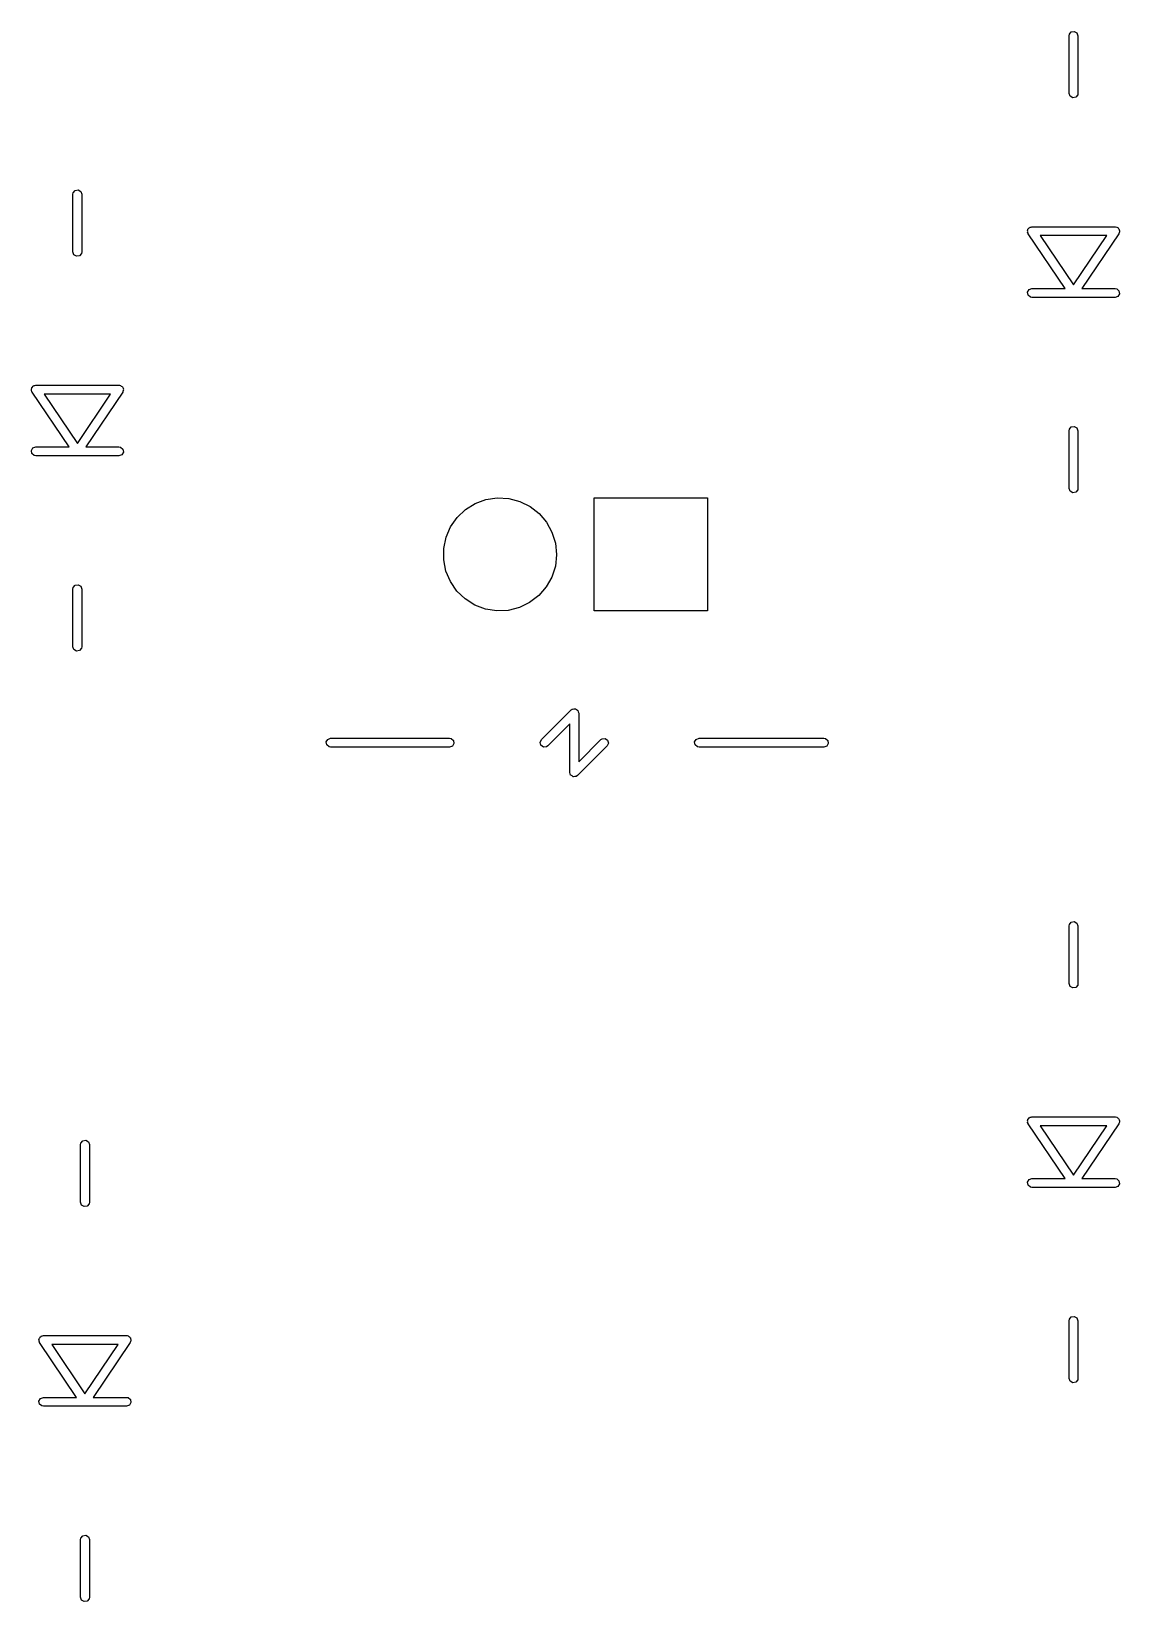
# Model space of a CAD drawing. Extents: x 0 to 132, y -20 to 105.
# Drawn here: x 94.84 to 113.15, y 45.82 to 72.26 of the extents above; entities that cross this region are included whole.
import ezdxf

# ---------------------------------------------------------------- set-up
doc = ezdxf.new("R2010")
doc.units = 0
doc.layers.add('BLACK', color=7, linetype='CONTINUOUS')

msp = doc.modelspace()

# ---------------------------------------------------------------- linework, layer by layer
at = {"layer": 'BLACK', "linetype": 'CONTINUOUS'}
for p, q in [((112.303, 72.1825), (112.308, 72.2082)), ((112.303, 71.2125), (112.303, 72.1825)), ((112.308, 72.2082), (112.341, 72.2475)), ((112.341, 72.2475), (112.391, 72.2564)), ((112.391, 72.2564), (112.435, 72.2307)), ((112.435, 72.2307), (112.453, 72.1825)), ((112.453, 72.1825), (112.453, 71.2125)), ((112.321, 71.1643), (112.303, 71.2125)), ((112.365, 71.1386), (112.321, 71.1643)), ((112.415, 71.1475), (112.365, 71.1386)), ((112.448, 71.1868), (112.415, 71.1475)), ((112.453, 71.2125), (112.448, 71.1868)), ((95.539, 69.5155), (95.5435, 69.5412)), ((95.5435, 69.5412), (95.5765, 69.5805)), ((95.5765, 69.5805), (95.627, 69.5894)), ((95.627, 69.5894), (95.6715, 69.5637)), ((95.6715, 69.5637), (95.689, 69.5155)), ((95.539, 68.5455), (95.539, 69.5155)), ((95.689, 69.5155), (95.689, 68.5455)), ((111.604, 68.9055), (111.609, 68.9148)), ((111.607, 68.8901), (111.604, 68.9055)), ((111.605, 68.8744), (111.607, 68.8901)), ((111.613, 68.8579), (111.605, 68.8744)), ((111.609, 68.9148), (111.611, 68.9254)), ((111.611, 68.9254), (111.622, 68.9363)), ((111.613, 68.855), (111.613, 68.8579)), ((111.614, 68.8539), (111.613, 68.855)), ((111.616, 68.8506), (111.614, 68.8539)), ((112.237, 67.9275), (111.616, 68.8506)), ((111.622, 68.9363), (111.63, 68.95)), ((111.63, 68.95), (111.64, 68.9536)), ((111.64, 68.9536), (111.648, 68.961)), ((111.648, 68.961), (111.663, 68.9621)), ((111.663, 68.9621), (111.678, 68.9675)), ((111.678, 68.9675), (113.078, 68.9675)), ((111.819, 68.8175), (112.378, 67.9868)), ((112.937, 68.8175), (111.819, 68.8175)), ((112.378, 67.9868), (112.937, 68.8175)), ((113.14, 68.8506), (112.519, 67.9275)), ((113.078, 68.9675), (113.082, 68.9669)), ((113.082, 68.9669), (113.083, 68.9673)), ((113.083, 68.9673), (113.086, 68.9661)), ((113.086, 68.9661), (113.104, 68.963)), ((113.104, 68.963), (113.116, 68.9529)), ((113.116, 68.9529), (113.13, 68.9465)), ((113.13, 68.9465), (113.135, 68.9369)), ((113.135, 68.9369), (113.143, 68.93)), ((113.144, 68.8659), (113.14, 68.8506)), ((113.143, 68.93), (113.146, 68.9145)), ((113.152, 68.8795), (113.144, 68.8659)), ((113.146, 68.9145), (113.153, 68.9004)), ((113.153, 68.9004), (113.15, 68.89)), ((113.15, 68.89), (113.152, 68.8795)), ((95.5565, 68.4973), (95.539, 68.5455)), ((95.601, 68.4716), (95.5565, 68.4973)), ((95.6515, 68.4805), (95.601, 68.4716)), ((95.6845, 68.5198), (95.6515, 68.4805)), ((95.689, 68.5455), (95.6845, 68.5198)), ((111.604, 67.8655), (111.63, 67.91)), ((111.613, 67.815), (111.604, 67.8655)), ((111.652, 67.782), (111.613, 67.815)), ((111.63, 67.91), (111.678, 67.9275)), ((111.678, 67.7775), (111.652, 67.782)), ((111.678, 67.9275), (112.237, 67.9275)), ((113.078, 67.7775), (111.678, 67.7775)), ((112.519, 67.9275), (113.078, 67.9275)), ((113.078, 67.9275), (113.104, 67.923)), ((113.126, 67.795), (113.078, 67.7775)), ((113.104, 67.923), (113.143, 67.89)), ((113.152, 67.8395), (113.126, 67.795)), ((113.143, 67.89), (113.152, 67.8395)), ((94.8401, 66.2385), (94.8455, 66.2478)), ((94.8429, 66.2231), (94.8401, 66.2385)), ((94.8412, 66.2074), (94.8429, 66.2231)), ((94.8485, 66.1909), (94.8412, 66.2074)), ((94.8455, 66.2478), (94.8466, 66.2584)), ((94.8466, 66.2584), (94.8579, 66.2693)), ((94.849, 66.188), (94.8485, 66.1909)), ((94.8503, 66.1869), (94.849, 66.188)), ((94.8518, 66.1836), (94.8503, 66.1869)), ((95.4731, 65.2605), (94.8518, 66.1836)), ((94.8579, 66.2693), (94.8658, 66.283)), ((94.8658, 66.283), (94.8759, 66.2866)), ((94.8759, 66.2866), (94.8836, 66.294)), ((94.8836, 66.294), (94.8992, 66.2951)), ((94.8992, 66.2951), (94.914, 66.3005)), ((94.914, 66.3005), (96.314, 66.3005)), ((95.0549, 66.1505), (95.614, 65.3198)), ((96.1731, 66.1505), (95.0549, 66.1505)), ((95.614, 65.3198), (96.1731, 66.1505)), ((96.3762, 66.1836), (95.7549, 65.2605)), ((96.314, 66.3005), (96.3176, 66.2999)), ((96.3176, 66.2999), (96.3192, 66.3003)), ((96.3192, 66.3003), (96.3219, 66.2991)), ((96.3219, 66.2991), (96.3397, 66.296)), ((96.3397, 66.296), (96.3517, 66.2859)), ((96.3517, 66.2859), (96.366, 66.2795)), ((96.366, 66.2795), (96.3707, 66.2699)), ((96.3707, 66.2699), (96.379, 66.263)), ((96.38, 66.1989), (96.3762, 66.1836)), ((96.379, 66.263), (96.3817, 66.2475)), ((96.3879, 66.2125), (96.38, 66.1989)), ((96.3817, 66.2475), (96.3886, 66.2334)), ((96.3886, 66.2334), (96.386, 66.223)), ((96.386, 66.223), (96.3879, 66.2125)), ((112.308, 65.5582), (112.341, 65.5975)), ((112.341, 65.5975), (112.391, 65.6064)), ((112.391, 65.6064), (112.435, 65.5807)), ((112.435, 65.5807), (112.453, 65.5325)), ((112.303, 65.5325), (112.308, 65.5582)), ((112.303, 64.5625), (112.303, 65.5325)), ((112.453, 65.5325), (112.453, 64.5625)), ((94.8401, 65.1985), (94.8658, 65.243)), ((94.849, 65.148), (94.8401, 65.1985)), ((94.8883, 65.115), (94.849, 65.148)), ((94.8658, 65.243), (94.914, 65.2605)), ((94.914, 65.1105), (94.8883, 65.115)), ((94.914, 65.2605), (95.4731, 65.2605)), ((96.314, 65.1105), (94.914, 65.1105)), ((95.7549, 65.2605), (96.314, 65.2605)), ((96.314, 65.2605), (96.3397, 65.256)), ((96.3622, 65.128), (96.314, 65.1105)), ((96.3397, 65.256), (96.379, 65.223)), ((96.3879, 65.1725), (96.3622, 65.128)), ((96.379, 65.223), (96.3879, 65.1725)), ((112.321, 64.5143), (112.303, 64.5625)), ((112.365, 64.4886), (112.321, 64.5143)), ((112.448, 64.5368), (112.415, 64.4975)), ((112.453, 64.5625), (112.448, 64.5368)), ((102.145, 64.2059), (102.308, 64.3074)), ((102.308, 64.3074), (102.489, 64.3738)), ((102.489, 64.3738), (102.679, 64.4026)), ((102.679, 64.4026), (102.872, 64.3925)), ((102.872, 64.3925), (103.058, 64.344)), ((103.058, 64.344), (103.231, 64.259)), ((103.231, 64.259), (103.383, 64.141)), ((104.313, 62.4987), (104.313, 64.4038)), ((104.313, 64.4038), (106.218, 64.4038)), ((106.218, 64.4038), (106.218, 62.4987)), ((112.415, 64.4975), (112.365, 64.4886)), ((101.895, 63.9159), (102.005, 64.0736)), ((102.005, 64.0736), (102.145, 64.2059)), ((103.383, 64.141), (103.508, 63.9949)), ((103.508, 63.9949), (103.601, 63.8265)), ((101.779, 63.5508), (101.818, 63.7393)), ((101.818, 63.7393), (101.895, 63.9159)), ((103.601, 63.8265), (103.659, 63.6428)), ((101.778, 63.3583), (101.779, 63.5508)), ((103.659, 63.6428), (103.678, 63.4512)), ((103.678, 63.4512), (103.678, 63.4446)), ((101.816, 63.1696), (101.778, 63.3583)), ((103.658, 63.2532), (103.599, 63.0699)), ((103.678, 63.4446), (103.658, 63.2532)), ((95.5435, 62.8912), (95.5765, 62.9305)), ((95.5765, 62.9305), (95.627, 62.9394)), ((95.627, 62.9394), (95.6715, 62.9137)), ((101.891, 62.9924), (101.816, 63.1696)), ((102.001, 62.8339), (101.891, 62.9924)), ((103.599, 63.0699), (103.504, 62.9022)), ((95.539, 62.8655), (95.5435, 62.8912)), ((95.539, 61.8955), (95.539, 62.8655)), ((95.6715, 62.9137), (95.689, 62.8655)), ((95.689, 62.8655), (95.689, 61.8955)), ((102.14, 62.7007), (102.001, 62.8339)), ((102.302, 62.5981), (102.14, 62.7007)), ((103.378, 62.7569), (103.225, 62.64)), ((103.504, 62.9022), (103.378, 62.7569)), ((102.483, 62.5304), (102.302, 62.5981)), ((102.673, 62.5002), (102.483, 62.5304)), ((102.865, 62.509), (102.673, 62.5002)), ((103.052, 62.5562), (102.865, 62.509)), ((103.225, 62.64), (103.052, 62.5562)), ((106.218, 62.4987), (104.313, 62.4987)), ((95.5565, 61.8473), (95.539, 61.8955)), ((95.6845, 61.8698), (95.6515, 61.8305)), ((95.689, 61.8955), (95.6845, 61.8698)), ((95.601, 61.8216), (95.5565, 61.8473)), ((95.6515, 61.8305), (95.601, 61.8216)), ((103.423, 60.3325), (103.923, 60.8325)), ((103.923, 60.8325), (103.936, 60.8419)), ((103.936, 60.8419), (103.939, 60.8445)), ((103.939, 60.8445), (103.94, 60.8448)), ((103.94, 60.8448), (103.944, 60.8475)), ((103.944, 60.8475), (103.967, 60.8494)), ((103.967, 60.8494), (103.989, 60.8534)), ((103.989, 60.8534), (103.992, 60.8516)), ((103.992, 60.8516), (103.995, 60.8519)), ((103.995, 60.8519), (104.014, 60.839)), ((104.014, 60.839), (104.033, 60.8277)), ((104.033, 60.8277), (104.035, 60.8245)), ((104.035, 60.8245), (104.037, 60.8225)), ((104.037, 60.8225), (104.043, 60.8007)), ((103.901, 60.5984), (103.529, 60.2265)), ((103.901, 59.7795), (103.901, 60.5984)), ((104.043, 60.8007), (104.051, 60.7795)), ((104.051, 60.7795), (104.051, 59.9606)), ((99.8021, 60.2925), (99.8278, 60.337)), ((99.811, 60.242), (99.8021, 60.2925)), ((99.8278, 60.337), (99.876, 60.3545)), ((99.876, 60.3545), (101.876, 60.3545)), ((101.876, 60.3545), (101.902, 60.35)), ((101.902, 60.35), (101.941, 60.317)), ((101.941, 60.317), (101.95, 60.2665)), ((103.401, 60.286), (103.423, 60.3325)), ((103.415, 60.2365), (103.401, 60.286)), ((104.051, 59.9606), (104.423, 60.3325)), ((104.423, 60.3325), (104.444, 60.3475)), ((104.444, 60.3475), (104.495, 60.3519)), ((104.495, 60.3519), (104.537, 60.3225)), ((104.537, 60.3225), (104.551, 60.273)), ((106.002, 60.2925), (106.028, 60.337)), ((106.011, 60.242), (106.002, 60.2925)), ((106.028, 60.337), (106.076, 60.3545)), ((106.076, 60.3545), (108.176, 60.3545)), ((108.176, 60.3545), (108.202, 60.35)), ((108.202, 60.35), (108.241, 60.317)), ((108.241, 60.317), (108.25, 60.2665)), ((99.8503, 60.209), (99.811, 60.242)), ((99.876, 60.2045), (99.8503, 60.209)), ((101.876, 60.2045), (99.876, 60.2045)), ((101.924, 60.222), (101.876, 60.2045)), ((101.95, 60.2665), (101.924, 60.222)), ((103.457, 60.2071), (103.415, 60.2365)), ((103.508, 60.2115), (103.457, 60.2071)), ((103.529, 60.2265), (103.508, 60.2115)), ((104.529, 60.2265), (104.029, 59.7265)), ((104.551, 60.273), (104.529, 60.2265)), ((106.05, 60.209), (106.011, 60.242)), ((106.076, 60.2045), (106.05, 60.209)), ((108.176, 60.2045), (106.076, 60.2045)), ((108.224, 60.222), (108.176, 60.2045)), ((108.25, 60.2665), (108.224, 60.222)), ((103.909, 59.7583), (103.901, 59.7795)), ((103.915, 59.7365), (103.909, 59.7583)), ((103.917, 59.7345), (103.915, 59.7365)), ((103.919, 59.7313), (103.917, 59.7345)), ((103.938, 59.72), (103.919, 59.7313)), ((103.957, 59.7071), (103.938, 59.72)), ((103.96, 59.7074), (103.957, 59.7071)), ((103.963, 59.7056), (103.96, 59.7074)), ((103.985, 59.7096), (103.963, 59.7056)), ((104.008, 59.7115), (103.985, 59.7096)), ((104.012, 59.7142), (104.008, 59.7115)), ((104.013, 59.7145), (104.012, 59.7142)), ((104.016, 59.7171), (104.013, 59.7145)), ((104.029, 59.7265), (104.016, 59.7171)), ((112.303, 57.1965), (112.308, 57.2222)), ((112.303, 56.2265), (112.303, 57.1965)), ((112.308, 57.2222), (112.341, 57.2615)), ((112.341, 57.2615), (112.391, 57.2704)), ((112.391, 57.2704), (112.435, 57.2447)), ((112.435, 57.2447), (112.453, 57.1965)), ((112.453, 57.1965), (112.453, 56.2265)), ((112.321, 56.1783), (112.303, 56.2265)), ((112.365, 56.1526), (112.321, 56.1783)), ((112.415, 56.1615), (112.365, 56.1526)), ((112.448, 56.2008), (112.415, 56.1615)), ((112.453, 56.2265), (112.448, 56.2008)), ((111.609, 53.9288), (111.611, 53.9394)), ((111.611, 53.9394), (111.622, 53.9503)), ((111.622, 53.9503), (111.63, 53.964)), ((111.63, 53.964), (111.64, 53.9676)), ((111.64, 53.9676), (111.648, 53.975)), ((111.648, 53.975), (111.663, 53.9761)), ((111.663, 53.9761), (111.678, 53.9815)), ((111.678, 53.9815), (113.078, 53.9815)), ((113.078, 53.9815), (113.082, 53.9809)), ((113.082, 53.9809), (113.083, 53.9813)), ((113.083, 53.9813), (113.086, 53.9801)), ((113.086, 53.9801), (113.104, 53.977)), ((113.104, 53.977), (113.116, 53.9669)), ((113.116, 53.9669), (113.13, 53.9605)), ((113.13, 53.9605), (113.135, 53.9509)), ((113.135, 53.9509), (113.143, 53.944)), ((113.143, 53.944), (113.146, 53.9285)), ((111.604, 53.9195), (111.609, 53.9288)), ((111.607, 53.904), (111.604, 53.9195)), ((111.605, 53.8884), (111.607, 53.904)), ((111.613, 53.8719), (111.605, 53.8884)), ((111.613, 53.869), (111.613, 53.8719)), ((111.614, 53.8679), (111.613, 53.869)), ((111.616, 53.8646), (111.614, 53.8679)), ((112.237, 52.9415), (111.616, 53.8646)), ((111.819, 53.8315), (112.378, 53.0008)), ((112.937, 53.8315), (111.819, 53.8315)), ((112.378, 53.0008), (112.937, 53.8315)), ((113.14, 53.8646), (112.519, 52.9415)), ((113.144, 53.8799), (113.14, 53.8646)), ((113.152, 53.8935), (113.144, 53.8799)), ((113.146, 53.9285), (113.153, 53.9144)), ((113.153, 53.9144), (113.15, 53.904)), ((113.15, 53.904), (113.152, 53.8935)), ((95.666, 53.5135), (95.6705, 53.5392)), ((95.666, 52.5435), (95.666, 53.5135)), ((95.6705, 53.5392), (95.7035, 53.5785)), ((95.7035, 53.5785), (95.754, 53.5874)), ((95.754, 53.5874), (95.7985, 53.5617)), ((95.7985, 53.5617), (95.816, 53.5135)), ((95.816, 53.5135), (95.816, 52.5435)), ((111.604, 52.8795), (111.63, 52.924)), ((111.613, 52.829), (111.604, 52.8795)), ((111.63, 52.924), (111.678, 52.9415)), ((111.678, 52.9415), (112.237, 52.9415)), ((112.519, 52.9415), (113.078, 52.9415)), ((113.078, 52.9415), (113.104, 52.937)), ((113.104, 52.937), (113.143, 52.904)), ((113.143, 52.904), (113.152, 52.8535)), ((111.652, 52.796), (111.613, 52.829)), ((111.678, 52.7915), (111.652, 52.796)), ((113.078, 52.7915), (111.678, 52.7915)), ((113.126, 52.809), (113.078, 52.7915)), ((113.152, 52.8535), (113.126, 52.809)), ((95.6835, 52.4953), (95.666, 52.5435)), ((95.728, 52.4696), (95.6835, 52.4953)), ((95.7785, 52.4785), (95.728, 52.4696)), ((95.8115, 52.5178), (95.7785, 52.4785)), ((95.816, 52.5435), (95.8115, 52.5178)), ((112.303, 50.5465), (112.308, 50.5722)), ((112.303, 49.5765), (112.303, 50.5465)), ((112.308, 50.5722), (112.341, 50.6115)), ((112.341, 50.6115), (112.391, 50.6204)), ((112.391, 50.6204), (112.435, 50.5947)), ((112.435, 50.5947), (112.453, 50.5465)), ((112.453, 50.5465), (112.453, 49.5765)), ((94.9671, 50.2365), (94.9725, 50.2458)), ((94.9699, 50.221), (94.9671, 50.2365)), ((94.9725, 50.2458), (94.9736, 50.2564)), ((94.9736, 50.2564), (94.9849, 50.2673)), ((94.9849, 50.2673), (94.9928, 50.281)), ((94.9928, 50.281), (95.0029, 50.2846)), ((95.0029, 50.2846), (95.0106, 50.292)), ((95.0106, 50.292), (95.0262, 50.2931)), ((95.0262, 50.2931), (95.041, 50.2985)), ((95.041, 50.2985), (96.441, 50.2985)), ((96.441, 50.2985), (96.4446, 50.2979)), ((96.4446, 50.2979), (96.4462, 50.2983)), ((96.4462, 50.2983), (96.4489, 50.2971)), ((96.4489, 50.2971), (96.4667, 50.294)), ((96.4667, 50.294), (96.4787, 50.2839)), ((96.4787, 50.2839), (96.493, 50.2775)), ((96.493, 50.2775), (96.4977, 50.2679)), ((96.4977, 50.2679), (96.506, 50.261)), ((96.506, 50.261), (96.5087, 50.2455)), ((96.5087, 50.2455), (96.5156, 50.2314)), ((96.5156, 50.2314), (96.513, 50.221)), ((94.9682, 50.2054), (94.9699, 50.221)), ((94.9755, 50.1889), (94.9682, 50.2054)), ((94.976, 50.186), (94.9755, 50.1889)), ((94.9773, 50.1849), (94.976, 50.186)), ((94.9788, 50.1816), (94.9773, 50.1849)), ((95.6001, 49.2585), (94.9788, 50.1816)), ((95.1819, 50.1485), (95.741, 49.3178)), ((96.3001, 50.1485), (95.1819, 50.1485)), ((95.741, 49.3178), (96.3001, 50.1485)), ((96.5032, 50.1816), (95.8819, 49.2585)), ((96.507, 50.1969), (96.5032, 50.1816)), ((96.5149, 50.2105), (96.507, 50.1969)), ((96.513, 50.221), (96.5149, 50.2105)), ((112.321, 49.5283), (112.303, 49.5765)), ((112.365, 49.5026), (112.321, 49.5283)), ((112.415, 49.5115), (112.365, 49.5026)), ((112.448, 49.5508), (112.415, 49.5115)), ((112.453, 49.5765), (112.448, 49.5508)), ((94.9671, 49.1965), (94.9928, 49.241)), ((94.976, 49.146), (94.9671, 49.1965)), ((94.9928, 49.241), (95.041, 49.2585)), ((95.041, 49.2585), (95.6001, 49.2585)), ((95.8819, 49.2585), (96.441, 49.2585)), ((96.441, 49.2585), (96.4667, 49.254)), ((96.4667, 49.254), (96.506, 49.221)), ((96.506, 49.221), (96.5149, 49.1705)), ((95.0153, 49.113), (94.976, 49.146)), ((95.041, 49.1085), (95.0153, 49.113)), ((96.441, 49.1085), (95.041, 49.1085)), ((96.4892, 49.126), (96.441, 49.1085)), ((96.5149, 49.1705), (96.4892, 49.126)), ((95.666, 46.8635), (95.6705, 46.8892)), ((95.666, 45.8935), (95.666, 46.8635)), ((95.6705, 46.8892), (95.7035, 46.9285)), ((95.7035, 46.9285), (95.754, 46.9374)), ((95.754, 46.9374), (95.7985, 46.9117)), ((95.7985, 46.9117), (95.816, 46.8635)), ((95.816, 46.8635), (95.816, 45.8935)), ((95.6835, 45.8453), (95.666, 45.8935)), ((95.728, 45.8196), (95.6835, 45.8453)), ((95.7785, 45.8285), (95.728, 45.8196)), ((95.8115, 45.8678), (95.7785, 45.8285)), ((95.816, 45.8935), (95.8115, 45.8678))]:
    msp.add_line(p, q, dxfattribs=at)

doc.saveas('drawing.dxf')
